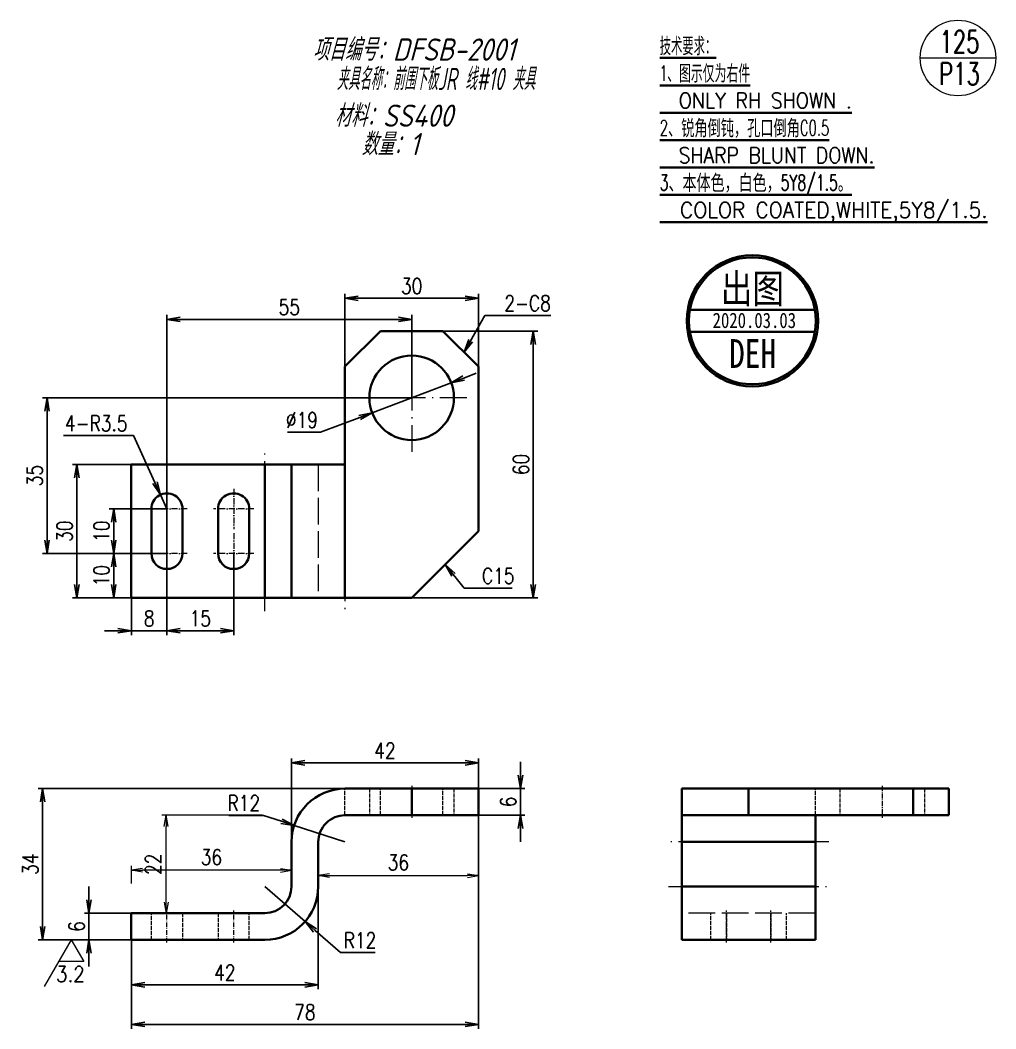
# Model space of a CAD drawing. Header units: millimetres. Extents: x 1333 to 104182, y -62119 to -5704.
# Drawn here: x 44495.2 to 44714.5, y -62119.1 to -61892.3 of the extents above; entities that cross this region are included whole.
import ezdxf
from ezdxf.enums import TextEntityAlignment as Align

# ---------------------------------------------------------------- set-up
doc = ezdxf.new("R2010")
doc.units = ezdxf.units.MM
doc.header["$LTSCALE"] = 0.5
doc.linetypes.add('DASHDOT', pattern=[18.5, 12, -3, 0.5, -3])
doc.linetypes.add('DASHED', pattern=[15, 12, -3])
for name, color, linetype in [('08', 1, 'Continuous'), ('11', 3, 'Continuous'), ('7标注层', 4, 'Continuous'), ('DIM', 7, 'Continuous')]:
    doc.layers.add(name, color=color, linetype=linetype)
for name, color, linetype, lineweight in [('TEXT', 1, 'Continuous', 35), ('材质&数量层', 1, 'Continuous', 9), ('标注线', 3, 'Continuous', 18)]:
    doc.layers.add(name, color=color, linetype=linetype, lineweight=lineweight)
doc.styles.add('DIM', font='romans.shx', dxfattribs={"width": 0.8, "bigfont": 'bigfont.shx'})
doc.styles.add('GB', font='gbeitc.shx', dxfattribs={"bigfont": 'gbcbig.shx'})
doc.styles.add('KAI', font='simplex.shx', dxfattribs={"width": 0.8, "bigfont": 'extfont.shx'})
doc.styles.get("Standard").update_dxf_attribs({"font": 'simplex.shx'})
doc.styles.add('国标', font='simfang.ttf', dxfattribs={"width": 0.8})
doc.dimstyles.new('DEH 1-1$0', dxfattribs={"dimtxt": 3.5, "dimasz": 2.5, "dimexe": 1, "dimexo": 0.625, "dimgap": 1.2, "dimtad": 1, "dimzin": 9, "dimdsep": 46, "dimtxsty": 'DIM', "dimblk": 'OPEN', "dimcen": 0, "dimclrd": 8, "dimclre": 8, "dimclrt": 2, "dimazin": 2, "dimtfac": 0.5, "dimtmove": 0, "dimatfit": 3, "dimldrblk": 'OPEN', "dimfxl": 0, "dimtolj": 2, "dimlwd": 18, "dimlwe": 18, "dimarcsym": 0})
doc.dimstyles.new('KAI', dxfattribs={"dimtxt": 3.5, "dimasz": 3, "dimexe": 1, "dimexo": 0, "dimgap": 1, "dimtad": 1, "dimtoh": 1, "dimdsep": 46, "dimtxsty": 'KAI', "dimblk1": 'OPEN', "dimblk2": 'OPEN', "dimsah": 1, "dimcen": 0, "dimclrd": 7, "dimclre": 7, "dimclrt": 140, "dimazin": 2, "dimtfac": 0.7, "dimtix": 1, "dimtmove": 0, "dimatfit": 3, "dimldrblk": 'OPEN', "dimfxl": 0, "dimtvp": 1, "dimtolj": 2, "dimarcsym": 0})
doc.dimstyles.new('KAI-1', dxfattribs={"dimtxt": 3.5, "dimasz": 3, "dimexe": 1, "dimexo": 0, "dimgap": 1, "dimtad": 1, "dimtoh": 1, "dimdsep": 46, "dimtxsty": 'KAI', "dimblk1": 'OPEN', "dimblk2": 'OPEN', "dimsah": 1, "dimcen": 0, "dimclrd": 7, "dimclre": 7, "dimclrt": 140, "dimaunit": 1, "dimazin": 2, "dimtfac": 0.7, "dimtix": 1, "dimtmove": 0, "dimatfit": 3, "dimldrblk": 'OPEN', "dimfxl": 0, "dimtvp": 1, "dimtolj": 2, "dimarcsym": 0})

# ---------------------------------------------------------------- blocks, each defined once
blk = doc.blocks.new('_Open')
at = {"color": 0, "linetype": 'ByBlock', "lineweight": -2}
for p, q in [((-1, 0.167), (0, 0)), ((-1, -0.167), (0, 0)), ((0, 0), (-1, 0))]:
    blk.add_line(p, q, dxfattribs=at)
blk = doc.blocks.new('*D74')
at = {"layer": '7标注层', "color": 7, "linetype": 'ByBlock', "lineweight": -2, "transparency": 16777216}
for p, q in [((44510.69, -62090.07), (44510.69, -62087.07)), ((44520.22, -62093.07), (44509.69, -62093.07)), ((44510.69, -62099.07), (44510.69, -62093.07)), ((44520.22, -62099.07), (44509.69, -62099.07)), ((44510.69, -62102.07), (44510.69, -62105.07))]:
    blk.add_line(p, q, dxfattribs=at)
at = {"layer": 'Defpoints', "color": 0, "linetype": 'ByBlock', "transparency": 16777216}
for p in [(44510.69, -62093.07), (44520.22, -62093.07), (44520.22, -62099.07)]:
    blk.add_point(p, dxfattribs=at)
at = {"layer": '7标注层', "color": 7, "linetype": 'ByBlock', "lineweight": -2, "transparency": 16777216, "xscale": 3, "yscale": 3, "zscale": 3}
for p, rotation in [((44510.69, -62093.07), 270), ((44510.69, -62099.07), 90)]:
    blk.add_blockref('_Open', p, dxfattribs=dict(at, rotation=rotation))
at = {"layer": '7标注层', "color": 140, "linetype": 'ByBlock', "transparency": 16777216, "insert": (44507.94, -62096.07), "char_height": 3.5, "attachment_point": 5, "rotation": 90, "style": 'KAI'}
blk.add_mtext('\\A2;6', dxfattribs=at)
blk = doc.blocks.new('*D75')
at = {"layer": '7标注层', "color": 7, "linetype": 'ByBlock', "lineweight": -2, "transparency": 16777216}
for p, q in [((44607.66, -62062.07), (44607.66, -62059.07)), ((44598.22, -62065.07), (44608.66, -62065.07)), ((44607.66, -62071.07), (44607.66, -62065.07)), ((44598.22, -62071.07), (44608.66, -62071.07)), ((44607.66, -62074.07), (44607.66, -62077.07))]:
    blk.add_line(p, q, dxfattribs=at)
at = {"layer": 'Defpoints', "color": 0, "linetype": 'ByBlock', "transparency": 16777216}
for p in [(44598.22, -62065.07), (44607.66, -62065.07), (44598.22, -62071.07)]:
    blk.add_point(p, dxfattribs=at)
at = {"layer": '7标注层', "color": 7, "linetype": 'ByBlock', "lineweight": -2, "transparency": 16777216, "xscale": 3, "yscale": 3, "zscale": 3}
for p, rotation in [((44607.66, -62065.07), 270), ((44607.66, -62071.07), 90)]:
    blk.add_blockref('_Open', p, dxfattribs=dict(at, rotation=rotation))
at = {"layer": '7标注层', "color": 140, "linetype": 'ByBlock', "transparency": 16777216, "insert": (44604.91, -62068.07), "char_height": 3.5, "attachment_point": 5, "rotation": 90, "style": 'KAI'}
blk.add_mtext('\\A2;6', dxfattribs=at)
blk = doc.blocks.new('*D76')
at = {"layer": '7标注层', "color": 7, "linetype": 'ByBlock', "lineweight": -2, "transparency": 16777216}
for p, q in [((44562.22, -62087.07), (44562.22, -62110.19)), ((44520.22, -62099.07), (44520.22, -62110.19)), ((44523.22, -62109.19), (44559.22, -62109.19))]:
    blk.add_line(p, q, dxfattribs=at)
at = {"layer": 'Defpoints', "color": 0, "linetype": 'ByBlock', "transparency": 16777216}
for p in [(44562.22, -62087.07), (44520.22, -62099.07), (44562.22, -62109.19)]:
    blk.add_point(p, dxfattribs=at)
at = {"layer": '7标注层', "color": 7, "linetype": 'ByBlock', "lineweight": -2, "transparency": 16777216, "xscale": 3, "yscale": 3, "zscale": 3, "rotation": 180}
blk.add_blockref('_Open', (44520.22, -62109.19), dxfattribs=at)
at = {"layer": '7标注层', "color": 7, "linetype": 'ByBlock', "lineweight": -2, "transparency": 16777216, "xscale": 3, "yscale": 3, "zscale": 3}
blk.add_blockref('_Open', (44562.22, -62109.19), dxfattribs=at)
at = {"layer": '7标注层', "color": 140, "linetype": 'ByBlock', "transparency": 16777216, "insert": (44541.22, -62106.44), "char_height": 3.5, "attachment_point": 5, "style": 'KAI'}
blk.add_mtext('\\A2;42', dxfattribs=at)
blk = doc.blocks.new('*D77')
at = {"layer": '7标注层', "color": 7, "linetype": 'ByBlock', "lineweight": -2, "transparency": 16777216}
for p, q in [((44556.22, -62077.07), (44556.22, -62058.27)), ((44595.22, -62059.27), (44559.22, -62059.27)), ((44598.22, -62065.07), (44598.22, -62058.27))]:
    blk.add_line(p, q, dxfattribs=at)
at = {"layer": 'Defpoints', "color": 0, "linetype": 'ByBlock', "transparency": 16777216}
for p in [(44556.22, -62059.27), (44598.22, -62065.07), (44556.22, -62077.07)]:
    blk.add_point(p, dxfattribs=at)
at = {"layer": '7标注层', "color": 7, "linetype": 'ByBlock', "lineweight": -2, "transparency": 16777216, "xscale": 3, "yscale": 3, "zscale": 3, "rotation": 180}
blk.add_blockref('_Open', (44556.22, -62059.27), dxfattribs=at)
at = {"layer": '7标注层', "color": 7, "linetype": 'ByBlock', "lineweight": -2, "transparency": 16777216, "xscale": 3, "yscale": 3, "zscale": 3}
blk.add_blockref('_Open', (44598.22, -62059.27), dxfattribs=at)
at = {"layer": '7标注层', "color": 140, "linetype": 'ByBlock', "transparency": 16777216, "insert": (44577.22, -62056.52), "char_height": 3.5, "attachment_point": 5, "style": 'KAI'}
blk.add_mtext('\\A2;42', dxfattribs=at)
blk = doc.blocks.new('*D78')
at = {"layer": '7标注层', "color": 7, "linetype": 'ByBlock', "lineweight": -2, "transparency": 16777216}
for p, q in [((44598.22, -62071.07), (44598.22, -62119.08)), ((44520.22, -62099.07), (44520.22, -62119.08)), ((44523.22, -62118.08), (44595.22, -62118.08))]:
    blk.add_line(p, q, dxfattribs=at)
at = {"layer": 'Defpoints', "color": 0, "linetype": 'ByBlock', "transparency": 16777216}
for p in [(44598.22, -62071.07), (44520.22, -62099.07), (44598.22, -62118.08)]:
    blk.add_point(p, dxfattribs=at)
at = {"layer": '7标注层', "color": 7, "linetype": 'ByBlock', "lineweight": -2, "transparency": 16777216, "xscale": 3, "yscale": 3, "zscale": 3, "rotation": 180}
blk.add_blockref('_Open', (44520.22, -62118.08), dxfattribs=at)
at = {"layer": '7标注层', "color": 7, "linetype": 'ByBlock', "lineweight": -2, "transparency": 16777216, "xscale": 3, "yscale": 3, "zscale": 3}
blk.add_blockref('_Open', (44598.22, -62118.08), dxfattribs=at)
at = {"layer": '7标注层', "color": 140, "linetype": 'ByBlock', "transparency": 16777216, "insert": (44559.22, -62115.33), "char_height": 3.5, "attachment_point": 5, "style": 'KAI'}
blk.add_mtext('\\A2;78', dxfattribs=at)
blk = doc.blocks.new('*D79')
at = {"layer": '7标注层', "color": 7, "linetype": 'ByBlock', "lineweight": -2, "transparency": 16777216}
for p, q in [((44568.22, -62065.07), (44499.29, -62065.07)), ((44500.29, -62096.07), (44500.29, -62068.07)), ((44520.22, -62099.07), (44499.29, -62099.07))]:
    blk.add_line(p, q, dxfattribs=at)
at = {"layer": 'Defpoints', "color": 0, "linetype": 'ByBlock', "transparency": 16777216}
for p in [(44500.29, -62065.07), (44568.22, -62065.07), (44520.22, -62099.07)]:
    blk.add_point(p, dxfattribs=at)
at = {"layer": '7标注层', "color": 7, "linetype": 'ByBlock', "lineweight": -2, "transparency": 16777216, "xscale": 3, "yscale": 3, "zscale": 3}
for p, rotation in [((44500.29, -62065.07), 90), ((44500.29, -62099.07), 270)]:
    blk.add_blockref('_Open', p, dxfattribs=dict(at, rotation=rotation))
at = {"layer": '7标注层', "color": 140, "linetype": 'ByBlock', "transparency": 16777216, "insert": (44497.54, -62082.07), "char_height": 3.5, "attachment_point": 5, "rotation": 90, "style": 'KAI'}
blk.add_mtext('\\A2;34', dxfattribs=at)
blk = doc.blocks.new('*D80')
at = {"layer": '7标注层', "color": 7, "linetype": 'ByBlock', "lineweight": -2, "transparency": 16777216}
for p, q in [((44520.22, -61992.2), (44506.97, -61992.2)), ((44507.97, -62019.2), (44507.97, -61995.2)), ((44520.22, -62022.2), (44506.97, -62022.2))]:
    blk.add_line(p, q, dxfattribs=at)
at = {"layer": 'Defpoints', "color": 0, "linetype": 'ByBlock', "transparency": 16777216}
for p in [(44507.97, -61992.2), (44520.22, -61992.2), (44520.22, -62022.2)]:
    blk.add_point(p, dxfattribs=at)
at = {"layer": '7标注层', "color": 7, "linetype": 'ByBlock', "lineweight": -2, "transparency": 16777216, "xscale": 3, "yscale": 3, "zscale": 3}
for p, rotation in [((44507.97, -61992.2), 90), ((44507.97, -62022.2), 270)]:
    blk.add_blockref('_Open', p, dxfattribs=dict(at, rotation=rotation))
at = {"layer": '7标注层', "color": 140, "linetype": 'ByBlock', "transparency": 16777216, "insert": (44505.22, -62007.2), "char_height": 3.5, "attachment_point": 5, "rotation": 90, "style": 'KAI'}
blk.add_mtext('\\A2;30', dxfattribs=at)
blk = doc.blocks.new('*D81')
at = {"layer": '7标注层', "color": 7, "linetype": 'ByBlock', "lineweight": -2, "transparency": 16777216}
for p, q in [((44568.22, -61970.2), (44568.22, -61953.84)), ((44571.22, -61954.84), (44595.22, -61954.84)), ((44598.22, -61970.2), (44598.22, -61953.84))]:
    blk.add_line(p, q, dxfattribs=at)
at = {"layer": 'Defpoints', "color": 0, "linetype": 'ByBlock', "transparency": 16777216}
for p in [(44598.22, -61954.84), (44568.22, -61970.2), (44598.22, -61970.2)]:
    blk.add_point(p, dxfattribs=at)
at = {"layer": '7标注层', "color": 7, "linetype": 'ByBlock', "lineweight": -2, "transparency": 16777216, "xscale": 3, "yscale": 3, "zscale": 3, "rotation": 180}
blk.add_blockref('_Open', (44568.22, -61954.84), dxfattribs=at)
at = {"layer": '7标注层', "color": 7, "linetype": 'ByBlock', "lineweight": -2, "transparency": 16777216, "xscale": 3, "yscale": 3, "zscale": 3}
blk.add_blockref('_Open', (44598.22, -61954.84), dxfattribs=at)
at = {"layer": '7标注层', "color": 140, "linetype": 'ByBlock', "transparency": 16777216, "insert": (44583.22, -61952.09), "char_height": 3.5, "attachment_point": 5, "style": 'KAI'}
blk.add_mtext('\\A2;30', dxfattribs=at)
blk = doc.blocks.new('*D82')
at = {"layer": '7标注层', "color": 7, "linetype": 'ByBlock', "lineweight": -2, "transparency": 16777216}
for p, q in [((44590.22, -61962.2), (44611.52, -61962.2)), ((44610.52, -62019.2), (44610.52, -61965.2)), ((44583.22, -62022.2), (44611.52, -62022.2))]:
    blk.add_line(p, q, dxfattribs=at)
at = {"layer": 'Defpoints', "color": 0, "linetype": 'ByBlock', "transparency": 16777216}
for p in [(44590.22, -61962.2), (44610.52, -61962.2), (44583.22, -62022.2)]:
    blk.add_point(p, dxfattribs=at)
at = {"layer": '7标注层', "color": 7, "linetype": 'ByBlock', "lineweight": -2, "transparency": 16777216, "xscale": 3, "yscale": 3, "zscale": 3}
for p, rotation in [((44610.52, -61962.2), 90), ((44610.52, -62022.2), 270)]:
    blk.add_blockref('_Open', p, dxfattribs=dict(at, rotation=rotation))
at = {"layer": '7标注层', "color": 140, "linetype": 'ByBlock', "transparency": 16777216, "insert": (44607.77, -61992.2), "char_height": 3.5, "attachment_point": 5, "rotation": 90, "style": 'KAI'}
blk.add_mtext('\\A2;60', dxfattribs=at)
blk = doc.blocks.new('*D83')
at = {"layer": '7标注层', "color": 7, "linetype": 'ByBlock', "lineweight": -2, "transparency": 16777216}
for p, q in [((44550.22, -62087.07), (44559.25, -62094.97)), ((44567.2, -62101.93), (44561.51, -62096.94)), ((44575, -62101.93), (44567.2, -62101.93))]:
    blk.add_line(p, q, dxfattribs=at)
at = {"layer": 'Defpoints', "color": 0, "linetype": 'ByBlock', "transparency": 16777216}
for p in [(44550.22, -62087.07), (44559.25, -62094.97)]:
    blk.add_point(p, dxfattribs=at)
at = {"layer": '7标注层', "color": 7, "linetype": 'ByBlock', "lineweight": -2, "transparency": 16777216, "xscale": 3, "yscale": 3, "zscale": 3, "rotation": 138.830399291533}
blk.add_blockref('_Open', (44559.25, -62094.97), dxfattribs=at)
at = {"layer": '7标注层', "color": 140, "linetype": 'ByBlock', "transparency": 16777216, "insert": (44571.6, -62099.18), "char_height": 3.5, "attachment_point": 5, "style": 'KAI'}
blk.add_mtext('\\A2;R12', dxfattribs=at)
blk = doc.blocks.new('*D84')
at = {"layer": '7标注层', "color": 7, "linetype": 'ByBlock', "lineweight": -2, "transparency": 16777216}
for p, q in [((44542.1, -62071.08), (44549.9, -62071.08)), ((44549.9, -62071.08), (44553.96, -62072.41)), ((44568.22, -62077.07), (44556.81, -62073.34))]:
    blk.add_line(p, q, dxfattribs=at)
at = {"layer": 'Defpoints', "color": 0, "linetype": 'ByBlock', "transparency": 16777216}
for p in [(44556.81, -62073.34), (44568.22, -62077.07)]:
    blk.add_point(p, dxfattribs=at)
at = {"layer": '7标注层', "color": 7, "linetype": 'ByBlock', "lineweight": -2, "transparency": 16777216, "xscale": 3, "yscale": 3, "zscale": 3, "rotation": 341.8875065725324}
blk.add_blockref('_Open', (44556.81, -62073.34), dxfattribs=at)
at = {"layer": '7标注层', "color": 140, "linetype": 'ByBlock', "transparency": 16777216, "insert": (44545.5, -62068.33), "char_height": 3.5, "attachment_point": 5, "style": 'KAI'}
blk.add_mtext('\\A2;R12', dxfattribs=at)
blk = doc.blocks.new('*D85')
at = {"layer": '7标注层', "color": 7, "linetype": 'ByBlock', "lineweight": -2, "transparency": 16777216}
for p, q in [((44528.22, -62012.2), (44528.22, -62030.58)), ((44520.22, -62022.2), (44520.22, -62030.58)), ((44517.22, -62029.58), (44514.22, -62029.58)), ((44528.22, -62029.58), (44520.22, -62029.58)), ((44531.22, -62029.58), (44534.22, -62029.58))]:
    blk.add_line(p, q, dxfattribs=at)
at = {"layer": 'Defpoints', "color": 0, "linetype": 'ByBlock', "transparency": 16777216}
for p in [(44528.22, -62012.2), (44520.22, -62022.2), (44520.22, -62029.58)]:
    blk.add_point(p, dxfattribs=at)
at = {"layer": '7标注层', "color": 7, "linetype": 'ByBlock', "lineweight": -2, "transparency": 16777216, "xscale": 3, "yscale": 3, "zscale": 3}
blk.add_blockref('_Open', (44520.22, -62029.58), dxfattribs=at)
at = {"layer": '7标注层', "color": 7, "linetype": 'ByBlock', "lineweight": -2, "transparency": 16777216, "xscale": 3, "yscale": 3, "zscale": 3, "rotation": 180}
blk.add_blockref('_Open', (44528.22, -62029.58), dxfattribs=at)
at = {"layer": '7标注层', "color": 140, "linetype": 'ByBlock', "transparency": 16777216, "insert": (44524.22, -62026.83), "char_height": 3.5, "attachment_point": 5, "style": 'KAI'}
blk.add_mtext('\\A2;8', dxfattribs=at)
blk = doc.blocks.new('*D86')
at = {"layer": '7标注层', "color": 7, "linetype": 'ByBlock', "lineweight": -2, "transparency": 16777216}
for p, q in [((44528.22, -62012.2), (44515.27, -62012.2)), ((44516.27, -62015.2), (44516.27, -62019.2)), ((44520.22, -62022.2), (44515.27, -62022.2))]:
    blk.add_line(p, q, dxfattribs=at)
at = {"layer": 'Defpoints', "color": 0, "linetype": 'ByBlock', "transparency": 16777216}
for p in [(44528.22, -62012.2), (44516.27, -62022.2), (44520.22, -62022.2)]:
    blk.add_point(p, dxfattribs=at)
at = {"layer": '7标注层', "color": 7, "linetype": 'ByBlock', "lineweight": -2, "transparency": 16777216, "xscale": 3, "yscale": 3, "zscale": 3}
for p, rotation in [((44516.27, -62012.2), 90), ((44516.27, -62022.2), 270)]:
    blk.add_blockref('_Open', p, dxfattribs=dict(at, rotation=rotation))
at = {"layer": '7标注层', "color": 140, "linetype": 'ByBlock', "transparency": 16777216, "insert": (44513.52, -62017.2), "char_height": 3.5, "attachment_point": 5, "rotation": 90, "style": 'KAI'}
blk.add_mtext('\\A2;10', dxfattribs=at)
blk = doc.blocks.new('*D87')
at = {"layer": '7标注层', "color": 7, "linetype": 'ByBlock', "lineweight": -2, "transparency": 16777216}
for p, q in [((44528.22, -62002.2), (44515.27, -62002.2)), ((44516.27, -62009.2), (44516.27, -62005.2)), ((44528.22, -62012.2), (44515.27, -62012.2))]:
    blk.add_line(p, q, dxfattribs=at)
at = {"layer": 'Defpoints', "color": 0, "linetype": 'ByBlock', "transparency": 16777216}
for p in [(44516.27, -62002.2), (44528.22, -62002.2), (44528.22, -62012.2)]:
    blk.add_point(p, dxfattribs=at)
at = {"layer": '7标注层', "color": 7, "linetype": 'ByBlock', "lineweight": -2, "transparency": 16777216, "xscale": 3, "yscale": 3, "zscale": 3}
for p, rotation in [((44516.27, -62002.2), 90), ((44516.27, -62012.2), 270)]:
    blk.add_blockref('_Open', p, dxfattribs=dict(at, rotation=rotation))
at = {"layer": '7标注层', "color": 140, "linetype": 'ByBlock', "transparency": 16777216, "insert": (44513.52, -62007.2), "char_height": 3.5, "attachment_point": 5, "rotation": 90, "style": 'KAI'}
blk.add_mtext('\\A2;10', dxfattribs=at)
blk = doc.blocks.new('*D88')
at = {"layer": '7标注层', "color": 7, "linetype": 'ByBlock', "lineweight": -2, "transparency": 16777216}
for p, q in [((44528.22, -62012.2), (44528.22, -62030.58)), ((44543.22, -62012.2), (44543.22, -62030.58)), ((44531.22, -62029.58), (44540.22, -62029.58))]:
    blk.add_line(p, q, dxfattribs=at)
at = {"layer": 'Defpoints', "color": 0, "linetype": 'ByBlock', "transparency": 16777216}
for p in [(44528.22, -62012.2), (44543.22, -62012.2), (44543.22, -62029.58)]:
    blk.add_point(p, dxfattribs=at)
at = {"layer": '7标注层', "color": 7, "linetype": 'ByBlock', "lineweight": -2, "transparency": 16777216, "xscale": 3, "yscale": 3, "zscale": 3, "rotation": 180}
blk.add_blockref('_Open', (44528.22, -62029.58), dxfattribs=at)
at = {"layer": '7标注层', "color": 7, "linetype": 'ByBlock', "lineweight": -2, "transparency": 16777216, "xscale": 3, "yscale": 3, "zscale": 3}
blk.add_blockref('_Open', (44543.22, -62029.58), dxfattribs=at)
at = {"layer": '7标注层', "color": 140, "linetype": 'ByBlock', "transparency": 16777216, "insert": (44535.72, -62026.83), "char_height": 3.5, "attachment_point": 5, "style": 'KAI'}
blk.add_mtext('\\A2;15', dxfattribs=at)
blk = doc.blocks.new('*D89')
at = {"layer": '7标注层', "color": 7, "linetype": 'ByBlock', "lineweight": -2, "transparency": 16777216}
for p, q in [((44583.22, -61977.2), (44500.28, -61977.2)), ((44501.28, -62009.2), (44501.28, -61980.2)), ((44528.22, -62012.2), (44500.28, -62012.2))]:
    blk.add_line(p, q, dxfattribs=at)
at = {"layer": 'Defpoints', "color": 0, "linetype": 'ByBlock', "transparency": 16777216}
for p in [(44501.28, -61977.2), (44583.22, -61977.2), (44528.22, -62012.2)]:
    blk.add_point(p, dxfattribs=at)
at = {"layer": '7标注层', "color": 7, "linetype": 'ByBlock', "lineweight": -2, "transparency": 16777216, "xscale": 3, "yscale": 3, "zscale": 3}
for p, rotation in [((44501.28, -61977.2), 90), ((44501.28, -62012.2), 270)]:
    blk.add_blockref('_Open', p, dxfattribs=dict(at, rotation=rotation))
at = {"layer": '7标注层', "color": 140, "linetype": 'ByBlock', "transparency": 16777216, "insert": (44498.53, -61994.7), "char_height": 3.5, "attachment_point": 5, "rotation": 90, "style": 'KAI'}
blk.add_mtext('\\A2;35', dxfattribs=at)
blk = doc.blocks.new('*D90')
at = {"layer": '7标注层', "color": 7, "linetype": 'ByBlock', "lineweight": -2, "transparency": 16777216}
for p, q in [((44528.22, -62012.2), (44528.22, -61958.58)), ((44531.22, -61959.58), (44580.22, -61959.58)), ((44583.22, -61977.2), (44583.22, -61958.58))]:
    blk.add_line(p, q, dxfattribs=at)
at = {"layer": 'Defpoints', "color": 0, "linetype": 'ByBlock', "transparency": 16777216}
for p in [(44583.22, -61959.58), (44583.22, -61977.2), (44528.22, -62012.2)]:
    blk.add_point(p, dxfattribs=at)
at = {"layer": '7标注层', "color": 7, "linetype": 'ByBlock', "lineweight": -2, "transparency": 16777216, "xscale": 3, "yscale": 3, "zscale": 3, "rotation": 180}
blk.add_blockref('_Open', (44528.22, -61959.58), dxfattribs=at)
at = {"layer": '7标注层', "color": 7, "linetype": 'ByBlock', "lineweight": -2, "transparency": 16777216, "xscale": 3, "yscale": 3, "zscale": 3}
blk.add_blockref('_Open', (44583.22, -61959.58), dxfattribs=at)
at = {"layer": '7标注层', "color": 140, "linetype": 'ByBlock', "transparency": 16777216, "insert": (44555.72, -61956.83), "char_height": 3.5, "attachment_point": 5, "style": 'KAI'}
blk.add_mtext('\\A2;55', dxfattribs=at)
blk = doc.blocks.new('*D91')
at = {"layer": '7标注层', "color": 7, "linetype": 'ByBlock', "lineweight": -2, "transparency": 16777216}
for p, q in [((44504.94, -61985.7), (44520.74, -61985.7)), ((44520.74, -61985.7), (44525.53, -61996.28)), ((44528.22, -62002.2), (44526.77, -61999.01))]:
    blk.add_line(p, q, dxfattribs=at)
at = {"layer": 'Defpoints', "color": 0, "linetype": 'ByBlock', "transparency": 16777216}
for p in [(44526.77, -61999.01), (44528.22, -62002.2)]:
    blk.add_point(p, dxfattribs=at)
at = {"layer": '7标注层', "color": 7, "linetype": 'ByBlock', "lineweight": -2, "transparency": 16777216, "xscale": 3, "yscale": 3, "zscale": 3, "rotation": 294.3676697549681}
blk.add_blockref('_Open', (44526.77, -61999.01), dxfattribs=at)
at = {"layer": '7标注层', "color": 140, "linetype": 'ByBlock', "transparency": 16777216, "insert": (44512.34, -61982.95), "char_height": 3.5, "attachment_point": 5, "style": 'KAI'}
blk.add_mtext('\\A2;4-R3.5', dxfattribs=at)
blk = doc.blocks.new('*D92')
at = {"layer": '7标注层', "color": 7, "linetype": 'ByBlock', "lineweight": -2, "transparency": 16777216}
for p, q in [((44594.9, -61972.76), (44597.71, -61971.7)), ((44592.1, -61973.83), (44574.33, -61980.57)), ((44562.74, -61984.96), (44571.53, -61981.63)), ((44555.34, -61984.96), (44562.74, -61984.96))]:
    blk.add_line(p, q, dxfattribs=at)
at = {"layer": 'Defpoints', "color": 0, "linetype": 'ByBlock', "transparency": 16777216}
for p in [(44592.1, -61973.83), (44574.33, -61980.57)]:
    blk.add_point(p, dxfattribs=at)
at = {"layer": '7标注层', "color": 7, "linetype": 'ByBlock', "lineweight": -2, "transparency": 16777216, "xscale": 3, "yscale": 3, "zscale": 3}
for p, rotation in [((44592.1, -61973.83), 200.7679352317271), ((44574.33, -61980.57), 20.76793523172702)]:
    blk.add_blockref('_Open', p, dxfattribs=dict(at, rotation=rotation))
at = {"layer": '7标注层', "color": 140, "linetype": 'ByBlock', "transparency": 16777216, "insert": (44558.54, -61982.21), "char_height": 3.5, "attachment_point": 5, "style": 'KAI'}
blk.add_mtext('\\A2;∅19', dxfattribs=at)
blk = doc.blocks.new('ccd2')
at = {"color": 3, "lineweight": 13, "ltscale": 0.303109}
blk.add_line((53697.91, -20368.76), (53691.85, -20379.26), dxfattribs=at)
at = {"color": 3, "lineweight": 13, "ltscale": 0.141451}
for p, q in [((53697.91, -20368.76), (53700.74, -20373.66)), ((53700.74, -20373.66), (53695.08, -20373.66))]:
    blk.add_line(p, q, dxfattribs=at)
blk = doc.blocks.new('vfagdb')
h = blk.add_hatch(color=1)
h.paths.add_polyline_path([(111211.22, -38347.15, 1), (111183.1, -38347.15, 1)])
h.paths.add_polyline_path([(111210.75, -38347.15, 1), (111183.57, -38347.15, 1)], flags=16)
h.paths.add_polyline_path([(111190.3, -38358.72), (111204.11, -38358.72), (111204.11, -38349.7), (111190.3, -38349.7)], flags=8)
at = {"lineweight": 35}
for p, q in [((111183.77, -38344.8), (111210.55, -38344.8)), ((111183.77, -38349.49), (111210.55, -38349.49))]:
    blk.add_line(p, q, dxfattribs=at)
at = {"color": 1, "lineweight": 35}
for radius in [14.06, 13.59]:
    blk.add_circle((111197.16, -38347.15), radius, dxfattribs=at)
at = {"color": 4, "style": '国标', "width": 0.8}
blk.add_text('DEH', height=6.152, dxfattribs=at).set_placement((111197.21, -38357.22), align=Align.CENTER)
at = {"color": 3, "style": '国标', "width": 0.8}
blk.add_attdef('出图', text='', height=6.19, dxfattribs=at).set_placement((111197.16, -38340.26), align=Align.MIDDLE_CENTER)
at = {"color": 2, "style": '国标', "width": 0.8}
blk.add_attdef('2019.12.25', text='', height=3.28, dxfattribs=at).set_placement((111197.58, -38347.05), align=Align.MIDDLE_CENTER)
blk = doc.blocks.new('4545')
at = {"layer": '标注线'}
blk.add_blockref('vfagdb', (192.73, 219.99), dxfattribs=at).add_auto_attribs({'2019.12.25': '2020.03.03', '出图': '出图'})
blk = doc.blocks.new('*D95')
at = {"layer": 'Defpoints', "color": 0, "transparency": 16777216}
for p in [(44520.22, -62083.43), (44520.22, -62087.07), (44556.22, -62087.07)]:
    blk.add_point(p, dxfattribs=at)
at = {"layer": '标注线', "color": 8, "lineweight": 18, "transparency": 16777216}
for p, q in [((44520.22, -62086.44), (44520.22, -62082.43)), ((44556.22, -62086.44), (44556.22, -62082.43)), ((44553.72, -62083.43), (44522.72, -62083.43))]:
    blk.add_line(p, q, dxfattribs=at)
at = {"layer": '标注线', "color": 8, "lineweight": 18, "transparency": 16777216, "xscale": 2.5, "yscale": 2.5, "zscale": 2.5, "rotation": 180}
blk.add_blockref('_Open', (44520.22, -62083.43), dxfattribs=at)
at = {"layer": '标注线', "color": 8, "lineweight": 18, "transparency": 16777216, "xscale": 2.5, "yscale": 2.5, "zscale": 2.5}
blk.add_blockref('_Open', (44556.22, -62083.43), dxfattribs=at)
at = {"layer": '标注线', "color": 2, "transparency": 16777216, "insert": (44538.22, -62080.48), "char_height": 3.5, "attachment_point": 5, "style": 'DIM'}
blk.add_mtext('\\A2;36', dxfattribs=at)
blk = doc.blocks.new('*D96')
at = {"layer": 'Defpoints', "color": 0, "transparency": 16777216}
for p in [(44528.05, -62071.07), (44550.22, -62071.07), (44550.22, -62093.07)]:
    blk.add_point(p, dxfattribs=at)
at = {"layer": '标注线', "color": 8, "lineweight": 18, "transparency": 16777216}
for p, q in [((44549.59, -62071.07), (44527.05, -62071.07)), ((44528.05, -62090.57), (44528.05, -62073.57)), ((44549.59, -62093.07), (44527.05, -62093.07))]:
    blk.add_line(p, q, dxfattribs=at)
at = {"layer": '标注线', "color": 8, "lineweight": 18, "transparency": 16777216, "xscale": 2.5, "yscale": 2.5, "zscale": 2.5}
for p, rotation in [((44528.05, -62071.07), 90), ((44528.05, -62093.07), 270)]:
    blk.add_blockref('_Open', p, dxfattribs=dict(at, rotation=rotation))
at = {"layer": '标注线', "color": 2, "transparency": 16777216, "insert": (44525.1, -62082.07), "char_height": 3.5, "attachment_point": 5, "rotation": 90, "style": 'DIM'}
blk.add_mtext('\\A2;22', dxfattribs=at)
blk = doc.blocks.new('*D97')
at = {"layer": 'Defpoints', "color": 0, "transparency": 16777216}
for p in [(44562.22, -62077.07), (44598.22, -62077.07), (44598.22, -62084.63)]:
    blk.add_point(p, dxfattribs=at)
at = {"layer": '标注线', "color": 8, "lineweight": 18, "transparency": 16777216}
for p, q in [((44562.22, -62077.69), (44562.22, -62085.63)), ((44598.22, -62077.69), (44598.22, -62085.63)), ((44564.72, -62084.63), (44595.72, -62084.63))]:
    blk.add_line(p, q, dxfattribs=at)
at = {"layer": '标注线', "color": 8, "lineweight": 18, "transparency": 16777216, "xscale": 2.5, "yscale": 2.5, "zscale": 2.5, "rotation": 180}
blk.add_blockref('_Open', (44562.22, -62084.63), dxfattribs=at)
at = {"layer": '标注线', "color": 8, "lineweight": 18, "transparency": 16777216, "xscale": 2.5, "yscale": 2.5, "zscale": 2.5}
blk.add_blockref('_Open', (44598.22, -62084.63), dxfattribs=at)
at = {"layer": '标注线', "color": 2, "transparency": 16777216, "insert": (44580.22, -62081.68), "char_height": 3.5, "attachment_point": 5, "style": 'DIM'}
blk.add_mtext('\\A2;36', dxfattribs=at)

msp = doc.modelspace()

# ---------------------------------------------------------------- linework, layer by layer
at = {"color": 3, "lineweight": 35, "ltscale": 0.31754}
msp.add_line((44638.939, -61900.807), (44651.64, -61900.807), dxfattribs=at)
at = {"color": 3, "lineweight": 35}
for p, q in [((44638.939, -61906.961), (44659.261, -61906.961)), ((44638.939, -61913.114), (44682.124, -61913.114)), ((44638.939, -61919.267), (44677.044, -61919.267)), ((44638.939, -61925.42), (44687.205, -61925.42)), ((44638.939, -61931.573), (44682.124, -61931.573)), ((44638.939, -61937.727), (44712.608, -61937.727))]:
    msp.add_line(p, q, dxfattribs=at)
at = {"lineweight": 35, "ltscale": 0.282843}
for p, q in [((44576.216, -61962.197), (44568.216, -61970.197)), ((44590.216, -61962.197), (44598.216, -61970.197))]:
    msp.add_line(p, q, dxfattribs=at)
at = {"lineweight": 35, "ltscale": 0.35}
msp.add_line((44576.216, -61962.197), (44590.216, -61962.197), dxfattribs=at)
at = {"color": 1, "linetype": 'DASHDOT', "lineweight": 5}
for p, q in [((44583.216, -61964.847), (44583.216, -61989.547)), ((44595.567, -61977.197), (44570.866, -61977.197)), ((44550.216, -62025.198), (44550.216, -61989.197)), ((44568.216, -61989.197), (44568.216, -62025.198)), ((44676.913, -62077.069), (44640.912, -62077.069)), ((44640.913, -62087.069), (44676.913, -62087.069))]:
    msp.add_line(p, q, dxfattribs=at)
at = {"lineweight": 35}
for p, q in [((44568.216, -61970.197), (44568.216, -61992.197)), ((44598.216, -62007.197), (44598.216, -61970.197)), ((44550.216, -61992.197), (44520.216, -61992.197)), ((44520.216, -61992.197), (44520.216, -62022.197)), ((44550.216, -61992.197), (44550.216, -62022.197)), ((44556.216, -61992.197), (44556.216, -62022.197)), ((44568.216, -61992.197), (44568.216, -62022.197)), ((44583.216, -62022.197), (44598.216, -62007.197)), ((44550.216, -62022.197), (44520.216, -62022.197)), ((44658.913, -62065.069), (44695.913, -62065.069)), ((44658.913, -62071.069), (44695.913, -62071.069)), ((44673.913, -62077.069), (44643.913, -62077.069)), ((44643.913, -62087.069), (44673.913, -62087.069)), ((44550.216, -62093.069), (44520.216, -62093.069)), ((44550.216, -62099.069), (44520.216, -62099.069)), ((44643.913, -62099.069), (44673.913, -62099.069))]:
    msp.add_line(p, q, dxfattribs=at)
at = {"color": 2, "linetype": 'DASHED', "lineweight": 5}
for p, q in [((44550.216, -62022.197), (44550.216, -61992.197)), ((44562.216, -61992.197), (44562.216, -62022.197)), ((44568.216, -61992.197), (44568.216, -62022.197)), ((44673.913, -62077.069), (44643.913, -62077.069)), ((44673.913, -62087.069), (44643.913, -62087.069)), ((44673.913, -62093.069), (44643.913, -62093.069))]:
    msp.add_line(p, q, dxfattribs=at)
at = {"lineweight": 35, "ltscale": 0.15}
for p, q in [((44556.216, -61992.197), (44550.216, -61992.197)), ((44550.216, -62022.197), (44556.216, -62022.197)), ((44583.216, -62071.069), (44583.216, -62065.069)), ((44598.216, -62071.069), (44598.216, -62065.069)), ((44643.913, -62071.069), (44643.913, -62065.069)), ((44658.913, -62071.069), (44658.913, -62065.069)), ((44695.913, -62071.069), (44695.913, -62065.069)), ((44703.913, -62071.069), (44703.913, -62065.069)), ((44643.913, -62071.069), (44643.913, -62077.069)), ((44673.913, -62071.069), (44673.913, -62077.069)), ((44520.216, -62099.069), (44520.216, -62093.069))]:
    msp.add_line(p, q, dxfattribs=at)
at = {"lineweight": 35, "ltscale": 0.3}
for p, q in [((44556.216, -61992.197), (44568.216, -61992.197)), ((44556.216, -62022.197), (44568.216, -62022.197)), ((44643.913, -62099.069), (44643.913, -62087.069)), ((44673.913, -62099.069), (44673.913, -62087.069))]:
    msp.add_line(p, q, dxfattribs=at)
at = {"color": 1, "linetype": 'DASHDOT', "lineweight": 5, "ltscale": 0.227501}
for p, q in [((44528.216, -61997.647), (44528.216, -62006.747)), ((44543.216, -61997.647), (44543.216, -62006.747)), ((44528.216, -62007.647), (44528.216, -62016.747)), ((44543.216, -62007.647), (44543.216, -62016.747))]:
    msp.add_line(p, q, dxfattribs=at)
at = {"color": 1, "linetype": 'DASHDOT', "lineweight": 5, "ltscale": 0.227502}
for p, q in [((44532.766, -62002.197), (44523.666, -62002.197)), ((44547.766, -62002.197), (44538.666, -62002.197)), ((44532.766, -62012.197), (44523.666, -62012.197)), ((44547.766, -62012.197), (44538.666, -62012.197))]:
    msp.add_line(p, q, dxfattribs=at)
at = {"lineweight": 35, "ltscale": 0.25}
for p, q in [((44524.716, -62012.197), (44524.716, -62002.197)), ((44531.716, -62002.197), (44531.716, -62012.197)), ((44539.716, -62012.197), (44539.716, -62002.197)), ((44546.716, -62002.197), (44546.716, -62012.197)), ((44556.216, -62077.069), (44556.216, -62087.069)), ((44562.216, -62077.069), (44562.216, -62087.069)), ((44643.913, -62077.069), (44643.913, -62087.069)), ((44673.913, -62077.069), (44673.913, -62087.069))]:
    msp.add_line(p, q, dxfattribs=at)
at = {"lineweight": 35, "ltscale": 0.375}
for p, q in [((44583.216, -62022.197), (44568.216, -62022.197)), ((44583.216, -62065.069), (44568.216, -62065.069)), ((44583.216, -62065.069), (44598.216, -62065.069)), ((44643.913, -62065.069), (44658.913, -62065.069)), ((44568.216, -62071.069), (44583.216, -62071.069)), ((44583.216, -62071.069), (44598.216, -62071.069)), ((44643.913, -62071.069), (44658.913, -62071.069))]:
    msp.add_line(p, q, dxfattribs=at)
at = {"color": 1, "linetype": 'DASHDOT', "lineweight": 5, "ltscale": 0.180016}
for p, q in [((44583.216, -62064.469), (44583.216, -62071.67)), ((44688.913, -62064.469), (44688.913, -62071.67))]:
    msp.add_line(p, q, dxfattribs=at)
at = {"color": 2, "linetype": 'DASHED', "lineweight": 5, "ltscale": 0.15}
for p, q in [((44568.216, -62071.069), (44568.216, -62065.069)), ((44573.716, -62065.069), (44573.716, -62071.069)), ((44576.216, -62071.069), (44576.216, -62065.069)), ((44590.216, -62071.069), (44590.216, -62065.069)), ((44592.716, -62065.069), (44592.716, -62071.069)), ((44673.913, -62071.069), (44673.913, -62065.069)), ((44679.413, -62065.069), (44679.413, -62071.069)), ((44695.913, -62071.069), (44695.913, -62065.069)), ((44698.413, -62065.069), (44698.413, -62071.069)), ((44524.716, -62099.069), (44524.716, -62093.069)), ((44531.716, -62093.069), (44531.716, -62099.069)), ((44539.716, -62093.069), (44539.716, -62099.069)), ((44546.716, -62099.069), (44546.716, -62093.069)), ((44650.413, -62099.069), (44650.413, -62093.069)), ((44650.413, -62099.069), (44650.413, -62093.069)), ((44653.913, -62093.069), (44653.913, -62099.069)), ((44653.913, -62099.069), (44653.913, -62093.069)), ((44653.913, -62093.069), (44653.913, -62099.069)), ((44653.913, -62099.069), (44653.913, -62093.069)), ((44663.913, -62093.069), (44663.913, -62099.069)), ((44663.913, -62099.069), (44663.913, -62093.069)), ((44663.913, -62099.069), (44663.913, -62093.069)), ((44663.913, -62099.069), (44663.913, -62093.069)), ((44667.413, -62099.069), (44667.413, -62093.069)), ((44667.413, -62099.069), (44667.413, -62093.069))]:
    msp.add_line(p, q, dxfattribs=at)
at = {"lineweight": 35, "ltscale": 0.2}
for p, q in [((44703.913, -62065.069), (44695.913, -62065.069)), ((44703.913, -62071.069), (44695.913, -62071.069))]:
    msp.add_line(p, q, dxfattribs=at)
at = {"color": 1, "linetype": 'DASHDOT', "lineweight": 5, "ltscale": 0.179999}
for p, q in [((44528.216, -62099.669), (44528.216, -62092.469)), ((44543.216, -62099.669), (44543.216, -62092.469)), ((44653.913, -62099.669), (44653.913, -62092.469)), ((44663.913, -62099.669), (44663.913, -62092.469))]:
    msp.add_line(p, q, dxfattribs=at)
at = {"lineweight": 35}
msp.add_circle((44583.216, -61977.197), 9.5, dxfattribs=at)
for centre, radius, start, end in [((44528.216, -62002.197), 3.5, 0, 180.00001), ((44543.216, -62002.197), 3.5, 0, 180.00001), ((44528.216, -62012.197), 3.5, 180.00001, 0), ((44543.216, -62012.197), 3.5, 180.00001, 0), ((44568.216, -62077.069), 12, 90, 179.99999), ((44568.216, -62077.069), 6, 90, 180.00001), ((44550.216, -62087.069), 6, 270, 360), ((44550.216, -62087.069), 12, 270, 0)]:
    msp.add_arc(centre, radius, start, end, dxfattribs=at)
at = {"layer": '11', "lineweight": 9}
msp.add_line((44697.461, -61900.807), (44714.461, -61900.807), dxfattribs=at)
msp.add_circle((44705.961, -61900.807), 8.5, dxfattribs=at)

# ---------------------------------------------------------------- block references
at = {"layer": '08', "color": 3}
msp.add_blockref('ccd2', (-9191.195, -41730.31), dxfattribs=at)
at = {"layer": '标注线', "xscale": 1.05000000000291, "yscale": 1.049999999995634, "zscale": 1.05}
msp.add_blockref('4545', (-72299.623, -21926.387), dxfattribs=at)

# ---------------------------------------------------------------- texts
at = {"color": 3, "lineweight": 13}
for s, width, p, p2 in [('技术要求：', 0.918189, (44638.939, -61899.807), (44651.64, -61899.807)), ('1、图示仅为右件', 0.903226, (44638.939, -61905.961), (44659.261, -61905.961)), ('  ONLY RH SHOWN .', 0.782818, (44638.939, -61912.114), (44682.124, -61912.114)), ('2、锐角倒钝，孔口倒角C0.5', 0.862751, (44638.939, -61918.267), (44677.044, -61918.267)), ('  SHARP BLUNT DOWN.', 0.776399, (44638.939, -61924.42), (44687.205, -61924.42)), ('3、本体色，白色，5Y8/1.5。', 0.855158, (44638.939, -61930.573), (44682.124, -61930.573)), ('  COLOR COATED,WHITE,5Y8/1.5.', 0.843542, (44638.939, -61936.727), (44712.608, -61936.727))]:
    msp.add_text(s, height=3.5, dxfattribs=dict(at, width=width)).set_placement(p, p2, align=Align.FIT)
at = {"color": 3, "lineweight": 13, "width": 0.880907}
msp.add_text('3.2', height=3.5, rotation=0.00001, dxfattribs=at).set_placement((44503.286, -62108.519), (44509.746, -62108.519), align=Align.FIT)
at = {"layer": 'DIM', "color": 3, "char_height": 3.5, "style": 'KAI'}
for s, insert, attachment_point in [('{\\Fsimplex,extfont|c134;2-C8}', (44614.474, -61957.697), 9), ('{\\Fsimplex,extfont|c134;C15}', (44598.999, -62019.003), 7)]:
    msp.add_mtext(s, dxfattribs=dict(at, insert=insert, attachment_point=attachment_point))
at = {"layer": 'TEXT', "linetype": 'Continuous', "lineweight": 9, "width": 0.7}
for s, p in [('125', (44706.323, -61899.66)), ('P13', (44706.323, -61906.867))]:
    msp.add_text(s, height=5, dxfattribs=at).set_placement(p, align=Align.CENTER)
at = {"layer": '材质&数量层', "style": 'GB'}
for s, p in [('项目编号：DFSB-2001', (44583.71, -61898.638)), ('材料：SS400', (44579.17, -61913.514)), ('数量：1', (44578.381, -61919.933))]:
    msp.add_text(s, height=5, dxfattribs=at).set_placement(p, align=Align.MIDDLE)
at = {"layer": '材质&数量层', "style": 'GB', "width": 0.7}
msp.add_text('夹具名称：前围下板JR 线#10 夹具', height=5, dxfattribs=at).set_placement((44588.632, -61905.256), align=Align.MIDDLE)

# ---------------------------------------------------------------- dimensions: what is measured, and where the dimension line sits
at = {"layer": '7标注层', "color": 3, "linetype": 'ByBlock'}
for base, p1, p2, picture, middle in [((44598.216, -61954.84), (44568.216, -61970.197), (44598.216, -61970.197), '*D81', (44583.216, -61952.09)), ((44583.216, -61959.579), (44528.216, -62012.197), (44583.216, -61977.197), '*D90', (44555.716, -61956.829)), ((44520.216, -62029.578), (44528.216, -62012.197), (44520.216, -62022.197), '*D85', (44524.216, -62026.828)), ((44543.216, -62029.578), (44528.216, -62012.197), (44543.216, -62012.197), '*D88', (44535.716, -62026.828)), ((44556.216, -62059.271), (44598.216, -62065.069), (44556.216, -62077.069), '*D77', (44577.216, -62056.521)), ((44598.216, -62118.078), (44520.216, -62099.069), (44598.216, -62071.069), '*D78', (44559.216, -62115.328)), ((44562.216, -62109.194), (44520.216, -62099.069), (44562.216, -62087.069), '*D76', (44541.216, -62106.444))]:
    dim = msp.add_linear_dim(base=base, p1=p1, p2=p2, dimstyle='KAI-1', dxfattribs=at)
    dim.commit()
    dim.dimension.update_dxf_attribs({"geometry": picture, "text_midpoint": middle})
for base, p1, p2, picture, middle in [((44610.521, -61962.197), (44583.216, -62022.197), (44590.216, -61962.197), '*D82', (44607.771, -61992.197)), ((44501.277, -61977.197), (44528.216, -62012.197), (44583.216, -61977.197), '*D89', (44498.527, -61994.697)), ((44507.97, -61992.197), (44520.216, -62022.197), (44520.216, -61992.197), '*D80', (44505.22, -62007.197)), ((44516.272, -62002.197), (44528.216, -62012.197), (44528.216, -62002.197), '*D87', (44513.522, -62007.197)), ((44516.272, -62022.197), (44528.216, -62012.197), (44520.216, -62022.197), '*D86', (44513.522, -62017.197)), ((44607.661, -62065.069), (44598.216, -62071.069), (44598.216, -62065.069), '*D75', (44604.911, -62068.069)), ((44500.291, -62065.069), (44520.216, -62099.069), (44568.216, -62065.069), '*D79', (44497.541, -62082.069)), ((44510.686, -62093.069), (44520.216, -62099.069), (44520.216, -62093.069), '*D74', (44507.936, -62096.069))]:
    dim = msp.add_linear_dim(base=base, p1=p1, p2=p2, angle=90, dimstyle='KAI-1', dxfattribs=at)
    dim.commit()
    dim.dimension.update_dxf_attribs({"geometry": picture, "text_midpoint": middle})
dim = msp.add_diameter_dim_2p(p1=(44592.099, -61973.829), p2=(44574.334, -61980.566), dimstyle='KAI-1', dxfattribs=at)
dim.commit()
dim.dimension.update_dxf_attribs({"geometry": '*D92', "text_midpoint": (44558.54, -61984.962), "dimtype": 163})
dim = msp.add_radius_dim(center=(44528.216, -62002.197), mpoint=(44526.772, -61999.009), dimstyle='KAI-1', override={"dimpost": '4-R<>'}, dxfattribs=at)
dim.commit()
dim.dimension.update_dxf_attribs({"geometry": '*D91', "text_midpoint": (44512.344, -61985.7), "dimtype": 164})
for center, mpoint, picture, middle in [((44568.216, -62077.069), (44556.811, -62073.339), '*D84', (44545.497, -62071.077)), ((44550.216, -62087.069), (44559.25, -62094.969), '*D83', (44571.605, -62101.926))]:
    dim = msp.add_radius_dim(center=center, mpoint=mpoint, dimstyle='KAI-1', dxfattribs=at)
    dim.commit()
    dim.dimension.update_dxf_attribs({"geometry": picture, "text_midpoint": middle, "dimtype": 164})
at = {"layer": '标注线'}
dim = msp.add_aligned_dim(p1=(44550.216, -62093.069), p2=(44550.216, -62071.069), distance=22.162, dimstyle='DEH 1-1$0', dxfattribs=at)
dim.commit()
dim.dimension.update_dxf_attribs({"geometry": '*D96', "text_midpoint": (44525.104, -62082.069)})
for base, p1, p2, picture, middle in [((44520.216, -62083.43), (44556.216, -62087.069), (44520.216, -62087.069), '*D95', (44538.216, -62080.48)), ((44598.216, -62084.631), (44562.216, -62077.069), (44598.216, -62077.069), '*D97', (44580.216, -62081.681))]:
    dim = msp.add_linear_dim(base=base, p1=p1, p2=p2, dimstyle='DEH 1-1$0', dxfattribs=at)
    dim.commit()
    dim.dimension.update_dxf_attribs({"geometry": picture, "text_midpoint": middle})

# ---------------------------------------------------------------- leaders
at = {"layer": 'DIM', "annotation_type": 0, "has_hookline": 1, "hookline_direction": 0}
for points, text_width in [([(44594.989, -61966.969), (44599.674, -61958.697), (44602.674, -61958.697)], 10.8), ([(44590.716, -62014.697), (44594.999, -62020.003), (44597.999, -62020.003)], 6.8)]:
    msp.add_leader(points, dimstyle='KAI', override={"dimgap": 1, "dimtad": 1}, dxfattribs=dict(at, text_width=text_width))

doc.saveas('drawing.dxf')
